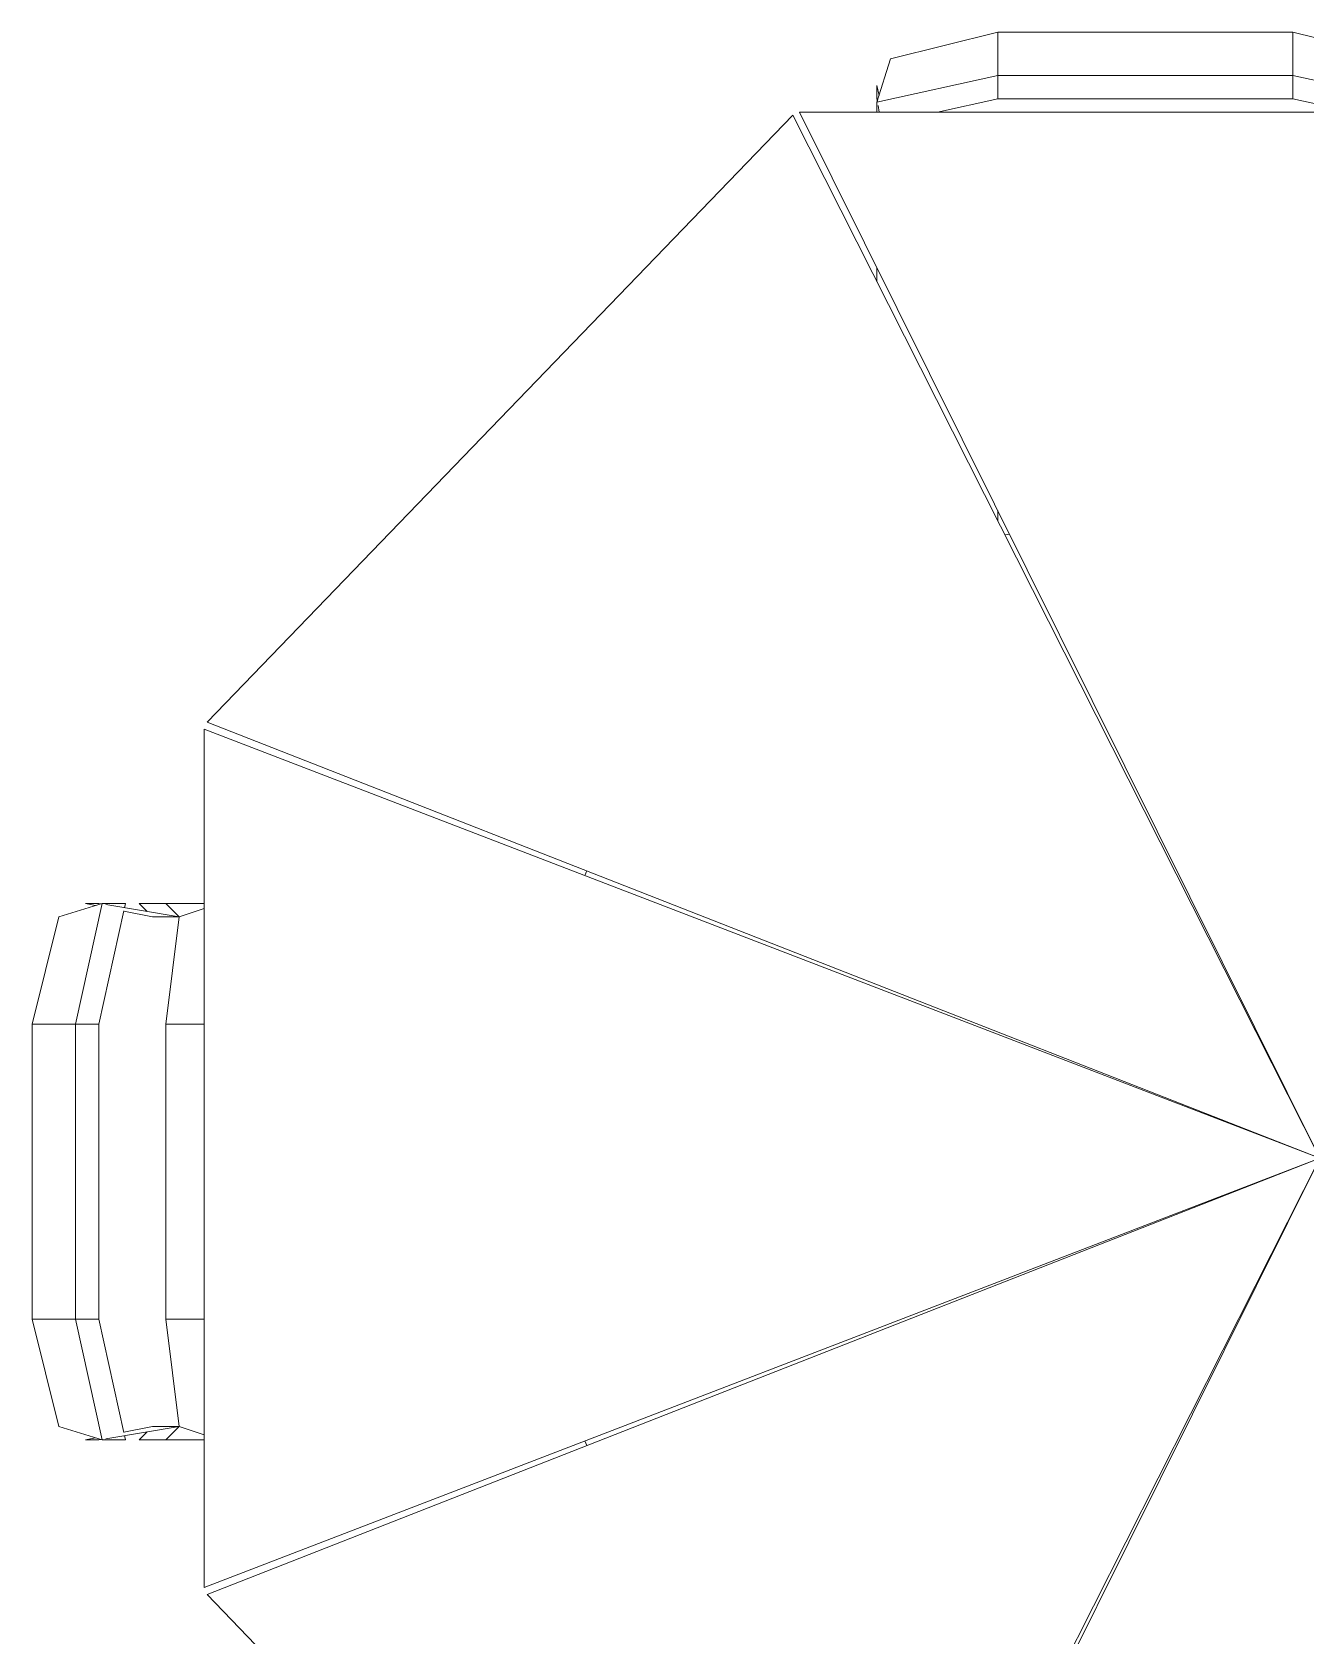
# Model space of a CAD drawing. Header units: inches. Extents: x -4010 to -1814, y 9846 to 12241.
# Drawn here: x -2873.9 to -2826.4, y 11204.4 to 11264.2 of the extents above; entities that cross this region are included whole.
import ezdxf

# ---------------------------------------------------------------- set-up
doc = ezdxf.new("R2010")
doc.units = ezdxf.units.IN
doc.header["$MEASUREMENT"] = 0
for name, color, linetype, lineweight in [('0-1', 7, 'Continuous', 5), ('0-2', 7, 'Continuous', 9), ('I-FURN', 30, 'Continuous', 9)]:
    doc.layers.add(name, color=color, linetype=linetype, lineweight=lineweight)

# ---------------------------------------------------------------- blocks, each defined once
blk = doc.blocks.new('Outdoor Table01 - 02ZUTB01_dwg-2525485-UNIT PLANS - 1ST FLOOR')
at = {"layer": 'I-FURN'}
for p, q in [((-37.467, 16.263), (-15.637, 38.891)), ((4, 0), (-15.637, 38.891)), ((-15.383, 39), (4, 0)), ((4, 0), (-37.467, 16.263)), ((4, 0), (-37.573, 16)), ((-37.573, -16), (-37.573, 16)), ((-41.37, 10.5), (-42.986, 10)), ((-42.37, 6), (-41.37, 10.5)), ((-41.5, 10.5), (-42, 10.5)), ((-42, 10.5), (-41.617, 10.423)), ((-41.415, 10.486), (-41.5, 10.5)), ((-40.561, 10.227), (-41.5, 6)), ((-41.37, 10.5), (-40.5, 10.5)), ((-38.5, 10), (-41.243, 10.457)), ((-40.564, 10.213), (-39.5, 10)), ((-40.5, 10.5), (-40.536, 10.339)), ((-39.7, 10.2), (-40, 10.5)), ((-40, 10.5), (-39, 10.5)), ((-38.5, 10), (-39, 10.5)), ((-39, 10.5), (-37.573, 10.5)), ((-39, 10.5), (-37.573, 10.5)), ((-37.573, 10.309), (-38.5, 10)), ((-23.317, 10.714), (-23.389, 10.541)), ((-43.986, 6), (-42.986, 10)), ((-38.5, 10), (-39.5, 10)), ((-38.5, 10), (-39, 6)), ((-43.986, -5), (-43.986, 6)), ((-43.986, 6), (-42.37, 6)), ((-42.37, -5), (-42.37, 6)), ((-42.37, 6), (-41.5, 6)), ((-41.5, 6), (-41.5, -5)), ((-39, 6), (-39, -5)), ((-37.573, 6), (-39, 6)), ((4, 0), (-37.573, -16)), ((4, 0), (-37.467, -16.263)), ((4, 0), (-15.637, -38.891)), ((4, 0), (-15.383, -39)), ((-43.986, -5), (-42.986, -9)), ((-43.986, -5), (-42.37, -5)), ((-42.37, -5), (-41.37, -9.5)), ((-42.37, -5), (-41.5, -5)), ((-41.5, -5), (-40.561, -9.227)), ((-39, -5), (-38.5, -9)), ((-39, -5), (-37.573, -5)), ((-42.986, -9), (-41.37, -9.5)), ((-41.617, -9.423), (-42, -9.5)), ((-41.5, -9.5), (-42, -9.5)), ((-41.415, -9.486), (-41.5, -9.5)), ((-41.37, -9.5), (-40.5, -9.5)), ((-38.5, -9), (-41.243, -9.457)), ((-39.5, -9), (-40.564, -9.213)), ((-40.536, -9.339), (-40.5, -9.5)), ((-40, -9.5), (-39.7, -9.2)), ((-39, -9.5), (-40, -9.5)), ((-39.5, -9), (-38.5, -9)), ((-39, -9.5), (-38.5, -9)), ((-37.573, -9.5), (-39, -9.5)), ((-37.573, -9.5), (-39, -9.5)), ((-37.573, -9.309), (-38.5, -9)), ((-23.389, -10.541), (-23.317, -10.714)), ((-15.637, -38.891), (-37.467, -16.263)), ((-7.737, -23.245), (-7.564, -23.267)), ((-8, -23.766), (-8, -24.145)), ((-12.5, -32.678), (-12.5, -33.199)), ((15.489, -39), (-15.383, -39)), ((-12.5, -39.37), (-12.5, -39)), ((-12, -40.986), (-12.5, -39.37)), ((-8, -40.37), (-12.5, -39.37)), ((-12.486, -39.415), (-12.5, -39.5)), ((-12.417, -39), (-12.457, -39.243)), ((-10.25, -39), (-8, -39.5)), ((3, -39.5), (5.25, -39)), ((3, -40.37), (7.5, -39.37)), ((-12.5, -39.5), (-12.5, -40)), ((-12.5, -40), (-12.423, -39.617)), ((-8, -39.5), (3, -39.5)), ((-8, -40.37), (-8, -39.5)), ((3, -40.37), (3, -39.5)), ((3, -40.37), (-8, -40.37)), ((-8, -41.986), (-8, -40.37)), ((3, -41.986), (3, -40.37)), ((-8, -41.986), (-12, -40.986)), ((7, -40.986), (3, -41.986)), ((3, -41.986), (-8, -41.986))]:
    blk.add_line(p, q, dxfattribs=at)
blk = doc.blocks.new('Outdoor Table01 - Outdoor Table01-2525492-UNIT PLANS - 1ST FLOOR')
at = {"extrusion": (0, 0, -1), "zscale": -1, "rotation": 180}
blk.add_blockref('Outdoor Table01 - 02ZUTB01_dwg-2525485-UNIT PLANS - 1ST FLOOR', (0, 0), dxfattribs=at)
blk = doc.blocks.new('CTR - 1st Phase - Shell_rvt-1-UNIT PLANS - 1ST FLOOR')
at = {"layer": '0-2'}
blk.add_blockref('Outdoor Table01 - Outdoor Table01-2525492-UNIT PLANS - 1ST FLOOR', (-2829.924, 11222.189), dxfattribs=at)

msp = doc.modelspace()

# ---------------------------------------------------------------- block references
at = {"layer": '0-1'}
msp.add_blockref('CTR - 1st Phase - Shell_rvt-1-UNIT PLANS - 1ST FLOOR', (0, 0), dxfattribs=at)

doc.saveas('drawing.dxf')
